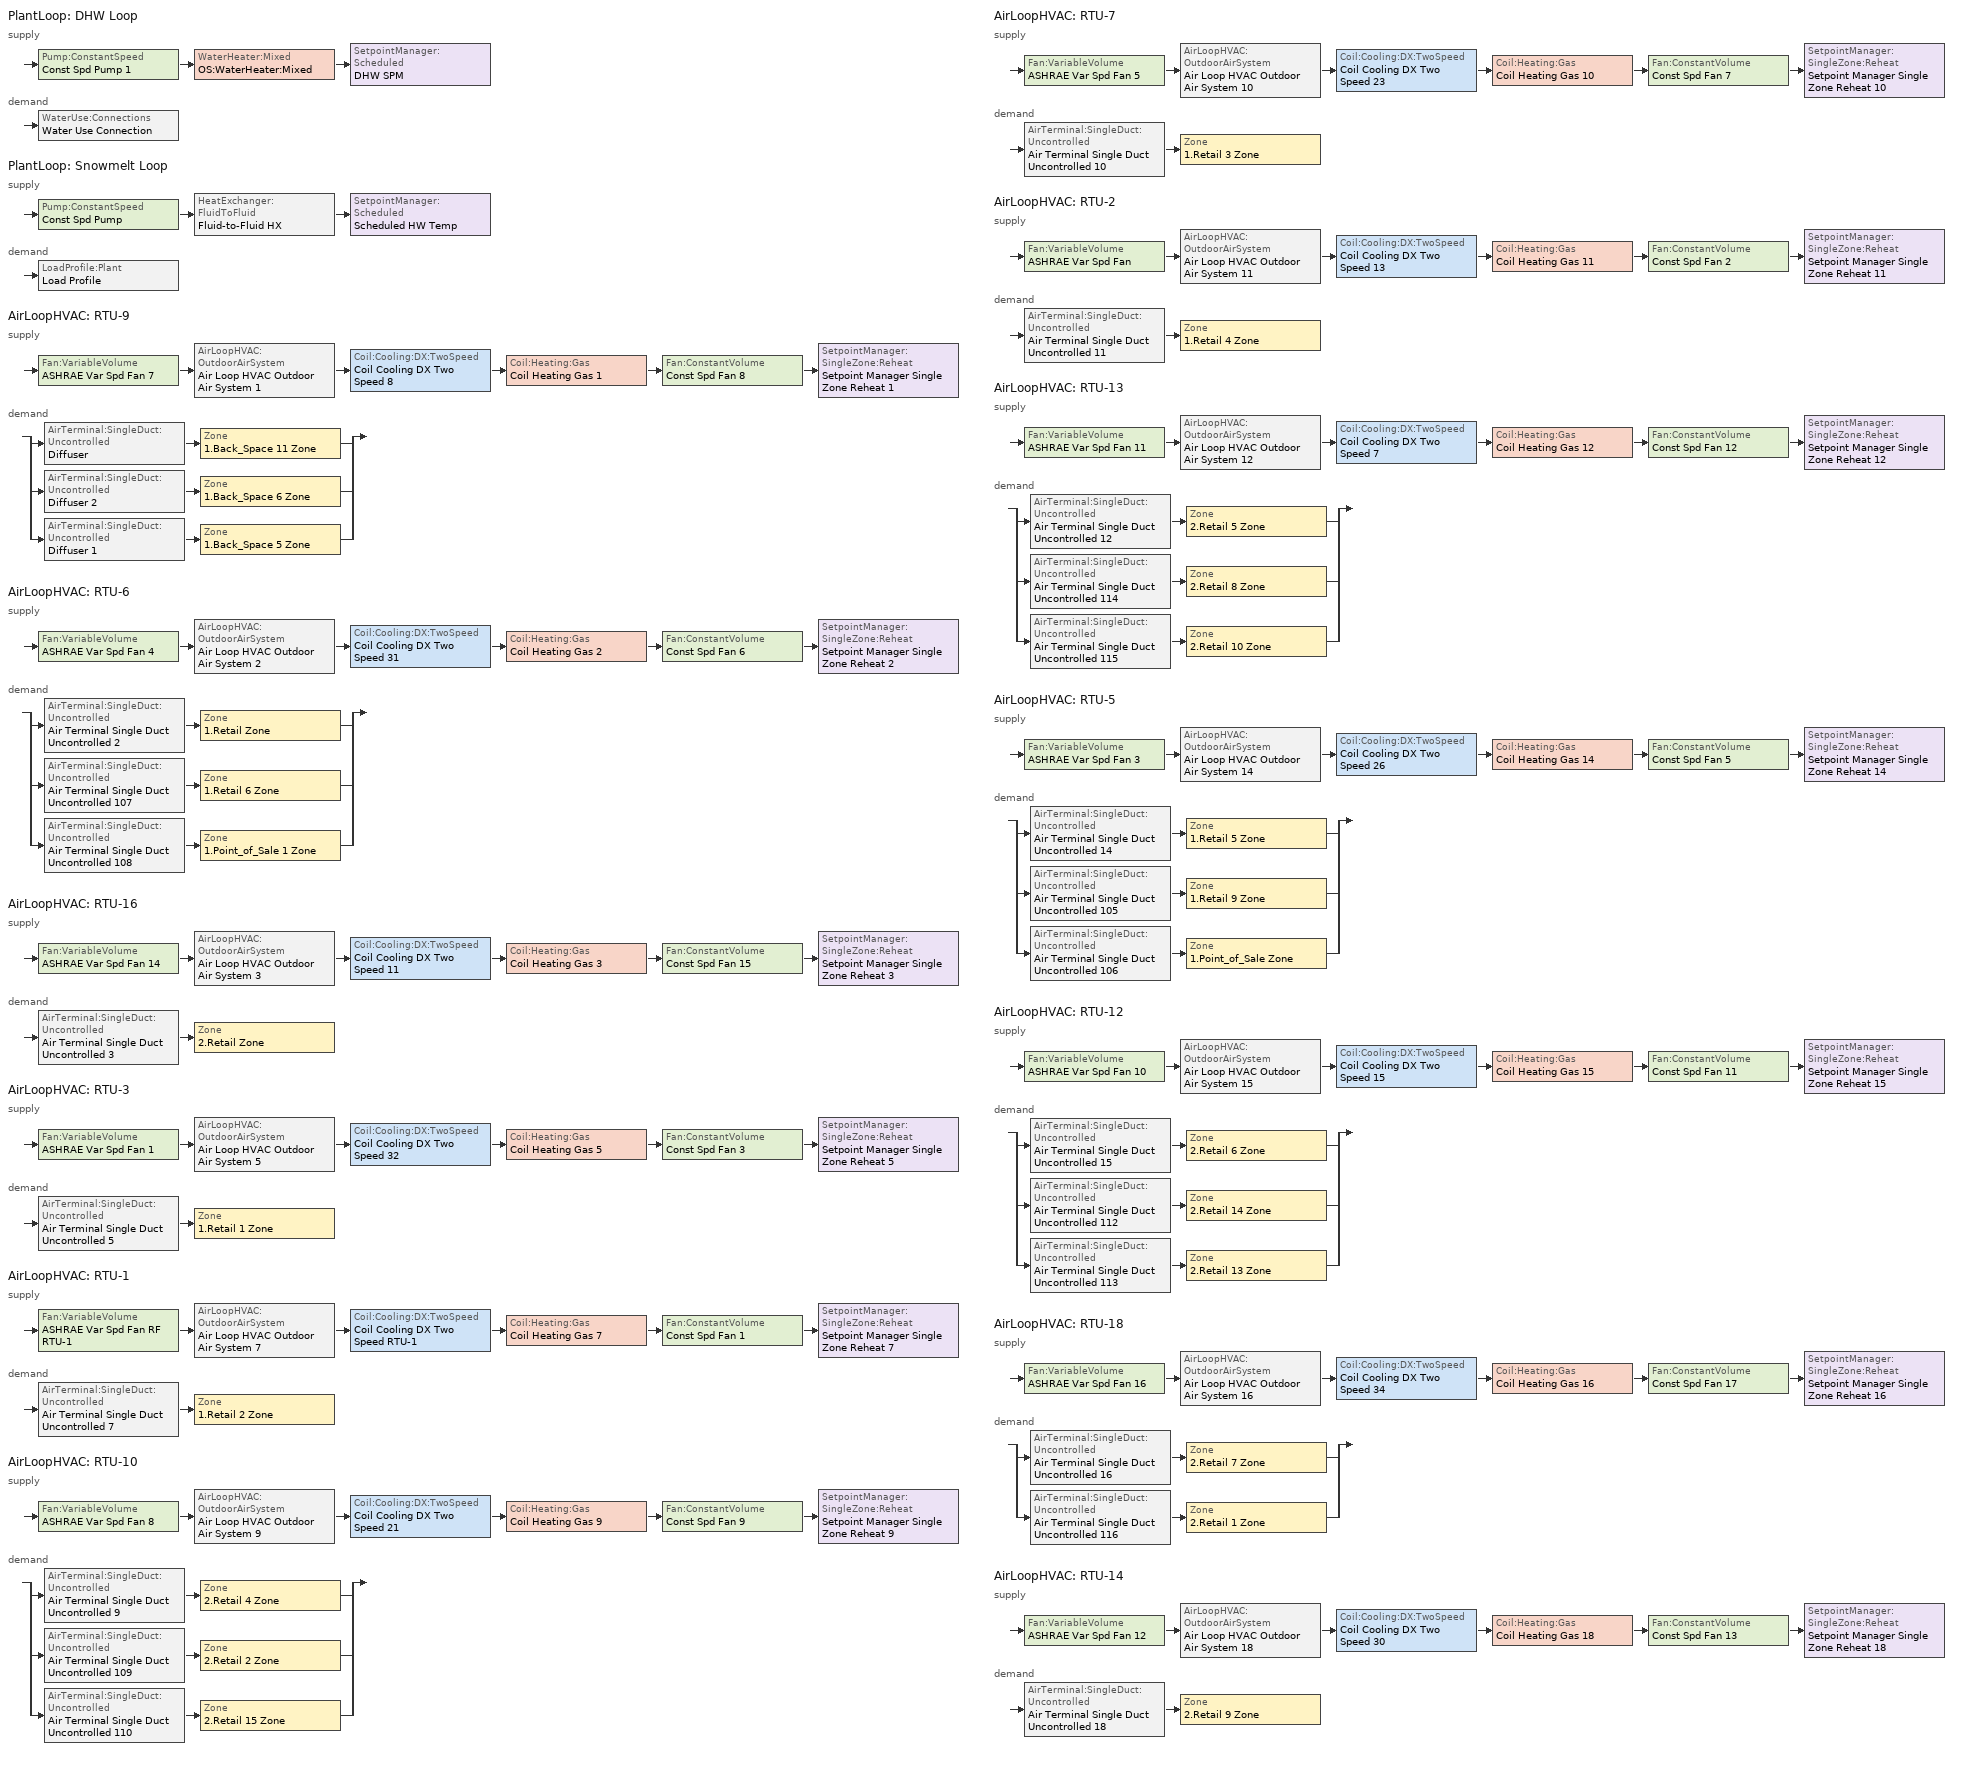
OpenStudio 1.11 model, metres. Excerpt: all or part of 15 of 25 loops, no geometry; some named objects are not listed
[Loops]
PlantLoop 'DHW Loop'
 supply: Pump:ConstantSpeed 'Const Spd Pump 1' > WaterHeater:Mixed 'OS:WaterHeater:Mixed' > SetpointManager:Scheduled 'DHW SPM'
 demand: WaterUse:Connections 'Water Use Connection'
PlantLoop 'Snowmelt Loop'
 supply: Pump:ConstantSpeed 'Const Spd Pump' > HeatExchanger:FluidToFluid 'Fluid-to-Fluid HX' > SetpointManager:Scheduled 'Scheduled HW Temp'
 demand: LoadProfile:Plant 'Load Profile'
AirLoopHVAC 'RTU-9'
 supply: Fan:VariableVolume 'ASHRAE Var Spd Fan 7' > AirLoopHVAC:OutdoorAirSystem 'Air Loop HVAC Outdoor Air System 1' > Coil:Cooling:DX:TwoSpeed 'Coil Cooling DX Two Speed 8' > Coil:Heating:Gas 'Coil Heating Gas 1' > Fan:ConstantVolume 'Const Spd Fan 8' > SetpointManager:SingleZone:Reheat 'Setpoint Manager Single Zone Reheat 1'
 demand: split
  | AirTerminal:SingleDuct:Uncontrolled 'Diffuser' > Zone '1.Back_Space 11 Zone'
  | AirTerminal:SingleDuct:Uncontrolled 'Diffuser 2' > Zone '1.Back_Space 6 Zone'
  | AirTerminal:SingleDuct:Uncontrolled 'Diffuser 1' > Zone '1.Back_Space 5 Zone'
AirLoopHVAC 'RTU-6'
 supply: Fan:VariableVolume 'ASHRAE Var Spd Fan 4' > AirLoopHVAC:OutdoorAirSystem 'Air Loop HVAC Outdoor Air System 2' > Coil:Cooling:DX:TwoSpeed 'Coil Cooling DX Two Speed 31' > Coil:Heating:Gas 'Coil Heating Gas 2' > Fan:ConstantVolume 'Const Spd Fan 6' > SetpointManager:SingleZone:Reheat 'Setpoint Manager Single Zone Reheat 2'
 demand: split
  | AirTerminal:SingleDuct:Uncontrolled 'Air Terminal Single Duct Uncontrolled 2' > Zone '1.Retail Zone'
  | AirTerminal:SingleDuct:Uncontrolled 'Air Terminal Single Duct Uncontrolled 107' > Zone '1.Retail 6 Zone'
  | AirTerminal:SingleDuct:Uncontrolled 'Air Terminal Single Duct Uncontrolled 108' > Zone '1.Point_of_Sale 1 Zone'
AirLoopHVAC 'RTU-16'
 supply: Fan:VariableVolume 'ASHRAE Var Spd Fan 14' > AirLoopHVAC:OutdoorAirSystem 'Air Loop HVAC Outdoor Air System 3' > Coil:Cooling:DX:TwoSpeed 'Coil Cooling DX Two Speed 11' > Coil:Heating:Gas 'Coil Heating Gas 3' > Fan:ConstantVolume 'Const Spd Fan 15' > SetpointManager:SingleZone:Reheat 'Setpoint Manager Single Zone Reheat 3'
 demand: AirTerminal:SingleDuct:Uncontrolled 'Air Terminal Single Duct Uncontrolled 3' > Zone '2.Retail Zone'
AirLoopHVAC 'RTU-3'
 supply: Fan:VariableVolume 'ASHRAE Var Spd Fan 1' > AirLoopHVAC:OutdoorAirSystem 'Air Loop HVAC Outdoor Air System 5' > Coil:Cooling:DX:TwoSpeed 'Coil Cooling DX Two Speed 32' > Coil:Heating:Gas 'Coil Heating Gas 5' > Fan:ConstantVolume 'Const Spd Fan 3' > SetpointManager:SingleZone:Reheat 'Setpoint Manager Single Zone Reheat 5'
 demand: AirTerminal:SingleDuct:Uncontrolled 'Air Terminal Single Duct Uncontrolled 5' > Zone '1.Retail 1 Zone'
AirLoopHVAC 'RTU-1'
 supply: Fan:VariableVolume 'ASHRAE Var Spd Fan RF RTU-1' > AirLoopHVAC:OutdoorAirSystem 'Air Loop HVAC Outdoor Air System 7' > Coil:Cooling:DX:TwoSpeed 'Coil Cooling DX Two Speed RTU-1' > Coil:Heating:Gas 'Coil Heating Gas 7' > Fan:ConstantVolume 'Const Spd Fan 1' > SetpointManager:SingleZone:Reheat 'Setpoint Manager Single Zone Reheat 7'
 demand: AirTerminal:SingleDuct:Uncontrolled 'Air Terminal Single Duct Uncontrolled 7' > Zone '1.Retail 2 Zone'
AirLoopHVAC 'RTU-10'
 supply: Fan:VariableVolume 'ASHRAE Var Spd Fan 8' > AirLoopHVAC:OutdoorAirSystem 'Air Loop HVAC Outdoor Air System 9' > Coil:Cooling:DX:TwoSpeed 'Coil Cooling DX Two Speed 21' > Coil:Heating:Gas 'Coil Heating Gas 9' > Fan:ConstantVolume 'Const Spd Fan 9' > SetpointManager:SingleZone:Reheat 'Setpoint Manager Single Zone Reheat 9'
 demand: split
  | AirTerminal:SingleDuct:Uncontrolled 'Air Terminal Single Duct Uncontrolled 9' > Zone '2.Retail 4 Zone'
  | AirTerminal:SingleDuct:Uncontrolled 'Air Terminal Single Duct Uncontrolled 109' > Zone '2.Retail 2 Zone'
  | AirTerminal:SingleDuct:Uncontrolled 'Air Terminal Single Duct Uncontrolled 110' > Zone '2.Retail 15 Zone'
AirLoopHVAC 'RTU-7'
 supply: Fan:VariableVolume 'ASHRAE Var Spd Fan 5' > AirLoopHVAC:OutdoorAirSystem 'Air Loop HVAC Outdoor Air System 10' > Coil:Cooling:DX:TwoSpeed 'Coil Cooling DX Two Speed 23' > Coil:Heating:Gas 'Coil Heating Gas 10' > Fan:ConstantVolume 'Const Spd Fan 7' > SetpointManager:SingleZone:Reheat 'Setpoint Manager Single Zone Reheat 10'
 demand: AirTerminal:SingleDuct:Uncontrolled 'Air Terminal Single Duct Uncontrolled 10' > Zone '1.Retail 3 Zone'
AirLoopHVAC 'RTU-2'
 supply: Fan:VariableVolume 'ASHRAE Var Spd Fan' > AirLoopHVAC:OutdoorAirSystem 'Air Loop HVAC Outdoor Air System 11' > Coil:Cooling:DX:TwoSpeed 'Coil Cooling DX Two Speed 13' > Coil:Heating:Gas 'Coil Heating Gas 11' > Fan:ConstantVolume 'Const Spd Fan 2' > SetpointManager:SingleZone:Reheat 'Setpoint Manager Single Zone Reheat 11'
 demand: AirTerminal:SingleDuct:Uncontrolled 'Air Terminal Single Duct Uncontrolled 11' > Zone '1.Retail 4 Zone'
AirLoopHVAC 'RTU-13'
 supply: Fan:VariableVolume 'ASHRAE Var Spd Fan 11' > AirLoopHVAC:OutdoorAirSystem 'Air Loop HVAC Outdoor Air System 12' > Coil:Cooling:DX:TwoSpeed 'Coil Cooling DX Two Speed 7' > Coil:Heating:Gas 'Coil Heating Gas 12' > Fan:ConstantVolume 'Const Spd Fan 12' > SetpointManager:SingleZone:Reheat 'Setpoint Manager Single Zone Reheat 12'
 demand: split
  | AirTerminal:SingleDuct:Uncontrolled 'Air Terminal Single Duct Uncontrolled 12' > Zone '2.Retail 5 Zone'
  | AirTerminal:SingleDuct:Uncontrolled 'Air Terminal Single Duct Uncontrolled 114' > Zone '2.Retail 8 Zone'
  | AirTerminal:SingleDuct:Uncontrolled 'Air Terminal Single Duct Uncontrolled 115' > Zone '2.Retail 10 Zone'
AirLoopHVAC 'RTU-5'
 supply: Fan:VariableVolume 'ASHRAE Var Spd Fan 3' > AirLoopHVAC:OutdoorAirSystem 'Air Loop HVAC Outdoor Air System 14' > Coil:Cooling:DX:TwoSpeed 'Coil Cooling DX Two Speed 26' > Coil:Heating:Gas 'Coil Heating Gas 14' > Fan:ConstantVolume 'Const Spd Fan 5' > SetpointManager:SingleZone:Reheat 'Setpoint Manager Single Zone Reheat 14'
 demand: split
  | AirTerminal:SingleDuct:Uncontrolled 'Air Terminal Single Duct Uncontrolled 14' > Zone '1.Retail 5 Zone'
  | AirTerminal:SingleDuct:Uncontrolled 'Air Terminal Single Duct Uncontrolled 105' > Zone '1.Retail 9 Zone'
  | AirTerminal:SingleDuct:Uncontrolled 'Air Terminal Single Duct Uncontrolled 106' > Zone '1.Point_of_Sale Zone'
AirLoopHVAC 'RTU-12'
 supply: Fan:VariableVolume 'ASHRAE Var Spd Fan 10' > AirLoopHVAC:OutdoorAirSystem 'Air Loop HVAC Outdoor Air System 15' > Coil:Cooling:DX:TwoSpeed 'Coil Cooling DX Two Speed 15' > Coil:Heating:Gas 'Coil Heating Gas 15' > Fan:ConstantVolume 'Const Spd Fan 11' > SetpointManager:SingleZone:Reheat 'Setpoint Manager Single Zone Reheat 15'
 demand: split
  | AirTerminal:SingleDuct:Uncontrolled 'Air Terminal Single Duct Uncontrolled 15' > Zone '2.Retail 6 Zone'
  | AirTerminal:SingleDuct:Uncontrolled 'Air Terminal Single Duct Uncontrolled 112' > Zone '2.Retail 14 Zone'
  | AirTerminal:SingleDuct:Uncontrolled 'Air Terminal Single Duct Uncontrolled 113' > Zone '2.Retail 13 Zone'
AirLoopHVAC 'RTU-18'
 supply: Fan:VariableVolume 'ASHRAE Var Spd Fan 16' > AirLoopHVAC:OutdoorAirSystem 'Air Loop HVAC Outdoor Air System 16' > Coil:Cooling:DX:TwoSpeed 'Coil Cooling DX Two Speed 34' > Coil:Heating:Gas 'Coil Heating Gas 16' > Fan:ConstantVolume 'Const Spd Fan 17' > SetpointManager:SingleZone:Reheat 'Setpoint Manager Single Zone Reheat 16'
 demand: split
  | AirTerminal:SingleDuct:Uncontrolled 'Air Terminal Single Duct Uncontrolled 16' > Zone '2.Retail 7 Zone'
  | AirTerminal:SingleDuct:Uncontrolled 'Air Terminal Single Duct Uncontrolled 116' > Zone '2.Retail 1 Zone'
AirLoopHVAC 'RTU-14'
 supply: Fan:VariableVolume 'ASHRAE Var Spd Fan 12' > AirLoopHVAC:OutdoorAirSystem 'Air Loop HVAC Outdoor Air System 18' > Coil:Cooling:DX:TwoSpeed 'Coil Cooling DX Two Speed 30' > Coil:Heating:Gas 'Coil Heating Gas 18' > Fan:ConstantVolume 'Const Spd Fan 13' > SetpointManager:SingleZone:Reheat 'Setpoint Manager Single Zone Reheat 18'
 demand: AirTerminal:SingleDuct:Uncontrolled 'Air Terminal Single Duct Uncontrolled 18' > Zone '2.Retail 9 Zone'
[WaterUse:Equipment:Definition]
DHW Equipment Load: Peak Flow Rate {m3/s}=0.00023267; Target Temperature Schedule=DHW Setpoint Sch
[WaterUse:Connections]
Water Use Connection: Water Use Equipment Name 1=DHW Equipment
[WaterUse:Equipment]
DHW Equipment: Water Use Equipment Definition=DHW Equipment Load; Flow Rate Fraction Schedule=DHW Flow Rate Sch
[PlantLoop] Plant Loop Volume {m3}=Autocalculate; Load Distribution Scheme=Optimal
Name | Fluid Type
DHW Loop
Snowmelt Loop | Water
[Sizing:Plant] Loop Type=Heating; Design Loop Exit Temperature {C}=82; Loop Design Temperature Difference {deltaC}=11; Sizing Option=NonCoincident; Zone Timesteps in Averaging Window=1; Coincident Sizing Factor Mode=None
DHW Loop; Snowmelt Loop
[WaterHeater:Mixed]
OS:WaterHeater:Mixed: Tank Volume {m3}=0.3785; Setpoint Temperature Schedule=Water Heater Setpoint Temperature; Deadband Temperature Difference {deltaC}=2; Maximum Temperature Limit {C}=82.22; Heater Control Type=Cycle; Heater Maximum Capacity {W}=845000; Heater Ignition Delay {s}=0; Heater Fuel Type=NaturalGas; Heater Thermal Efficiency=0.95; Off Cycle Parasitic Fuel Consumption Rate {W}=20; Off Cycle Parasitic Fuel Type=Electricity; Off Cycle Parasitic Heat Fraction to Tank=0.8; On Cycle Parasitic Fuel Type=NaturalGas; Ambient Temperature Indicator=Schedule; Ambient Temperature Schedule=Water Heater Ambient Temperature; Off Cycle Loss Coefficient to Ambient Temperature {W/K}=6; On Cycle Loss Coefficient to Ambient Temperature {W/K}=6; Use Side Effectiveness=1; Source Side Effectiveness=1; Use Side Design Flow Rate {m3/s}=autosize; Source Side Design Flow Rate {m3/s}=autosize; Indirect Water Heating Recovery Time {hr}=1.5
[SetpointManager:Scheduled] Control Variable=Temperature
Name | Schedule
DHW SPM | DHW Setpoint Sch
Scheduled HW Temp | Hot Water Temperature
[Sizing:Zone] Zone Cooling Design Supply Air Temperature Input Method=SupplyAirTemperature; Zone Cooling Design Supply Air Temperature {C}=14; Zone Cooling Design Supply Air Temperature Difference {deltaC}=11.11; Zone Heating Design Supply Air Temperature Input Method=SupplyAirTemperature; Zone Heating Design Supply Air Temperature {C}=40; Zone Heating Design Supply Air Temperature Difference {deltaC}=11.11; Zone Cooling Design Supply Air Humidity Ratio {kg-H2O/kg-air}=0.0085; Zone Heating Design Supply Air Humidity Ratio {kg-H2O/kg-air}=0.008; Cooling Design Air Flow Method=DesignDay; Heating Design Air Flow Method=DesignDay; Account for Dedicated Outdoor Air System=No; Dedicated Outdoor Air System Control Strategy=NeutralSupplyAir; Dedicated Outdoor Air Low Setpoint Temperature for Design {C}=Autosize; Dedicated Outdoor Air High Setpoint Temperature for Design {C}=Autosize
Name | Design Zone Air Distribution Effectiveness in Heating Mode
1.Point_of_Sale Zone; 1.Retail Zone; 2.Retail Zone; 2.Retail 1 Zone; 1.Retail 1 Zone; 2.Retail 2 Zone; 1.Retail 2 Zone; 2.Retail 4 Zone; 1.Retail 3 Zone; 1.Retail 4 Zone; 2.Retail 5 Zone; 1.Point_of_Sale 1 Zone; 1.Retail 5 Zone; 2.Retail 6 Zone; 2.Retail 7 Zone; 2.Retail 8 Zone; 2.Retail 9 Zone; 1.Retail 6 Zone; 2.Retail 10 Zone; 1.Retail 9 Zone; 2.Retail 13 Zone; 2.Retail 14 Zone; 2.Retail 15 Zone
1.Back_Space 5 Zone; 1.Back_Space 6 Zone; 1.Back_Space 11 Zone | 0.8
[Zone equipment]
1.Point_of_Sale Zone: Air Terminal Single Duct Uncontrolled 106, Zone HVAC Baseboard Rad Conv Water 3
1.Retail Zone: Air Terminal Single Duct Uncontrolled 2
2.Retail Zone: Air Terminal Single Duct Uncontrolled 3
2.Retail 1 Zone: Air Terminal Single Duct Uncontrolled 116
1.Retail 1 Zone: Air Terminal Single Duct Uncontrolled 5
2.Retail 2 Zone: Air Terminal Single Duct Uncontrolled 109
1.Retail 2 Zone: Air Terminal Single Duct Uncontrolled 7
2.Retail 4 Zone: Air Terminal Single Duct Uncontrolled 9
1.Retail 3 Zone: Air Terminal Single Duct Uncontrolled 10
1.Retail 4 Zone: Air Terminal Single Duct Uncontrolled 11
2.Retail 5 Zone: Air Terminal Single Duct Uncontrolled 12
1.Point_of_Sale 1 Zone: Air Terminal Single Duct Uncontrolled 108, Zone HVAC Baseboard Rad Conv Water 2
1.Retail 5 Zone: Air Terminal Single Duct Uncontrolled 14
2.Retail 6 Zone: Air Terminal Single Duct Uncontrolled 15
2.Retail 7 Zone: Air Terminal Single Duct Uncontrolled 16
1.Back_Space 5 Zone: Diffuser 1
2.Retail 8 Zone: Air Terminal Single Duct Uncontrolled 114
2.Retail 9 Zone: Air Terminal Single Duct Uncontrolled 18
1.Back_Space 6 Zone: Diffuser 2
1.Retail 6 Zone: Air Terminal Single Duct Uncontrolled 107
2.Retail 10 Zone: Air Terminal Single Duct Uncontrolled 115
1.Back_Space 11 Zone: Diffuser
1.Retail 9 Zone: Air Terminal Single Duct Uncontrolled 105
2.Retail 13 Zone: Air Terminal Single Duct Uncontrolled 113
2.Retail 14 Zone: Air Terminal Single Duct Uncontrolled 112
2.Retail 15 Zone: Air Terminal Single Duct Uncontrolled 110
[Pump:ConstantSpeed] Rated Flow Rate {m3/s}=autosize; Rated Power Consumption {W}=autosize; Motor Efficiency=0.9; Fraction of Motor Inefficiencies to Fluid Stream=0; Pump Control Type=Intermittent
Name | Rated Pump Head {Pa}
Const Spd Pump | 74726.7
Const Spd Pump 1 | 179352
[AirLoopHVAC] Availability Schedule=Retail Min OA
Name | Availability Manager | Design Supply Air Flow Rate {m3/s}
RTU-9 | Availability Manager Night Cycle 1 | 4.71947
RTU-6 | Availability Manager Night Cycle 2 | 9.43895
RTU-16 | Availability Manager Night Cycle 3 | 3.77558
RTU-3 | Availability Manager Night Cycle 5 | 4.24753
RTU-1 | Availability Manager Night Cycle 7 | 6.60726
RTU-10 | Availability Manager Night Cycle 9 | 7.55116
RTU-7 | Availability Manager Night Cycle 10 | 2.83168
RTU-2 | Availability Manager Night Cycle 11 | 4.71947
RTU-13 | Availability Manager Night Cycle 12 | 6.60726
RTU-5 | Availability Manager Night Cycle 14 | 9.43895
RTU-12 | Availability Manager Night Cycle 15 | 5.66337
RTU-18 | Availability Manager Night Cycle 16 | 5.66337
RTU-14 | Availability Manager Night Cycle 18 | 5.66337
[AvailabilityManager:NightCycle] Control Type=CycleOnAny
Availability Manager Night Cycle 1; Availability Manager Night Cycle 2; Availability Manager Night Cycle 3; Availability Manager Night Cycle 5; Availability Manager Night Cycle 7; Availability Manager Night Cycle 9; Availability Manager Night Cycle 10; Availability Manager Night Cycle 11; Availability Manager Night Cycle 12; Availability Manager Night Cycle 14; Availability Manager Night Cycle 15; Availability Manager Night Cycle 16; Availability Manager Night Cycle 18
[Sizing:System] Type of Load to Size On=Sensible; Minimum System Air Flow Ratio=1; Preheat Design Temperature {C}=7; Preheat Design Humidity Ratio {kg-H2O/kg-Air}=0.008; Precool Design Temperature {C}=12.8; Precool Design Humidity Ratio {kg-H2O/kg-Air}=0.008; Central Cooling Design Supply Air Temperature {C}=12.8; Central Heating Design Supply Air Temperature {C}=40; Sizing Option=NonCoincident; 100% Outdoor Air in Cooling=No; 100% Outdoor Air in Heating=No; Central Cooling Design Supply Air Humidity Ratio {kg-H2O/kg-Air}=0.0085; Central Heating Design Supply Air Humidity Ratio {kg-H2O/kg-Air}=0.008; Cooling Design Air Flow Method=DesignDay; Cooling Design Air Flow Rate {m3/s}=0; Heating Design Air Flow Method=DesignDay; Heating Design Air Flow Rate {m3/s}=0; System Outdoor Air Method=ZoneSum; Zone Maximum Outdoor Air Fraction=1; Cooling Supply Air Flow Rate Per Floor Area {m3/s-m2}=0.00996765; Cooling Fraction of Autosized Cooling Supply Air Flow Rate=1; Cooling Supply Air Flow Rate Per Unit Cooling Capacity {m3/s-W}=3.94755e-05; Heating Supply Air Flow Rate Per Floor Area {m3/s-m2}=0.00996765; Heating Fraction of Autosized Heating Supply Air Flow Rate=1; Heating Fraction of Autosized Cooling Supply Air Flow Rate=1; Heating Supply Air Flow Rate Per Unit Heating Capacity {m3/s-W}=3.15882e-05; Cooling Design Capacity Method=CoolingDesignCapacity; Cooling Design Capacity {W}=autosize; Cooling Design Capacity Per Floor Area {W/m2}=234.7; Fraction of Autosized Cooling Design Capacity=1; Heating Design Capacity Method=HeatingDesignCapacity; Heating Design Capacity {W}=autosize; Heating Design Capacity Per Floor Area {W/m2}=157; Fraction of Autosized Heating Design Capacity=1; Central Cooling Capacity Control Method=OnOff
Name | Design Outdoor Air Flow Rate {m3/s}
RTU-9 | 1.41584
RTU-6; RTU-5 | 1.88779
RTU-16 | 0.377558
RTU-3 | 0.849505
RTU-1; RTU-13 | 1.32145
RTU-10 | 1.51023
RTU-7 | 0.707921
RTU-2 | 0.943895
RTU-12; RTU-18; RTU-14 | 1.13267
[Coil:Heating:Gas] Availability Schedule=Always On Discrete; Gas Burner Efficiency=0.8; Nominal Capacity {W}=AutoSize; Parasitic Electric Load {W}=0; Parasitic Gas Load {W}=0
Coil Heating Gas 1; Coil Heating Gas 2; Coil Heating Gas 3; Coil Heating Gas 5; Coil Heating Gas 7; Coil Heating Gas 9; Coil Heating Gas 10; Coil Heating Gas 11; Coil Heating Gas 12; Coil Heating Gas 14; Coil Heating Gas 15; Coil Heating Gas 16; Coil Heating Gas 18
[Controller:OutdoorAir] Economizer Control Type=FixedDryBulb; Economizer Control Action Type=ModulateFlow; Economizer Maximum Limit Dry-Bulb Temperature {C}=23.89; Economizer Maximum Limit Enthalpy {J/kg}=64000; Economizer Minimum Limit Dry-Bulb Temperature {C}=-100; Lockout Type=NoLockout; Minimum Limit Type=FixedMinimum; Minimum Outdoor Air Schedule=Retail Min OA; High Humidity Control=No; Heat Recovery Bypass Control Type=BypassWhenWithinEconomizerLimits
Name | Minimum Outdoor Air Flow Rate {m3/s} | Maximum Outdoor Air Flow Rate {m3/s} | Controller Mechanical Ventilation
Outdoor Air Controller 1.Point_of_Sale Zone ASHRAE PSZ-AC | 1.41584 | 4.71947 | Controller Mechanical Ventilation 1
Outdoor Air Controller 1.Retail Zone ASHRAE PSZ-AC | 1.88779 | 9.43895 | Controller Mechanical Ventilation 2
Outdoor Air Controller 2.Retail Zone ASHRAE PSZ-AC | 0.377558 | 3.77558 | Controller Mechanical Ventilation 3
Outdoor Air Controller 1.Retail 1 Zone ASHRAE PSZ-AC | 0.849505 | 4.24753 | Controller Mechanical Ventilation 5
Outdoor Air Controller 1.Retail 2 Zone RTU-1 | 1.32145 | 6.60726 | Controller Mechanical Ventilation 7
Outdoor Air Controller 2.Retail 4 Zone ASHRAE PSZ-AC | 1.51023 | 7.55116 | Controller Mechanical Ventilation 9
Outdoor Air Controller 1.Retail 3 Zone ASHRAE PSZ-AC | 0.707921 | 2.83168 | Controller Mechanical Ventilation 10
Outdoor Air Controller 1.Retail 4 Zone ASHRAE PSZ-AC | 0.943895 | 4.71947 | Controller Mechanical Ventilation 11
Outdoor Air Controller 2.Retail 5 Zone ASHRAE PSZ-AC | 1.32145 | 6.60726 | Controller Mechanical Ventilation 12
Outdoor Air Controller 1.Retail 5 Zone ASHRAE PSZ-AC | 1.88779 | 9.43895 | Controller Mechanical Ventilation 14
Outdoor Air Controller 2.Retail 6 Zone ASHRAE PSZ-AC | 1.13267 | 5.66337 | Controller Mechanical Ventilation 15
Outdoor Air Controller 2.Retail 7 Zone ASHRAE PSZ-AC | 1.13267 | 5.66337 | Controller Mechanical Ventilation 16
Outdoor Air Controller 2.Retail 9 Zone ASHRAE PSZ-AC | 1.13267 | 5.66337 | Controller Mechanical Ventilation 18
[Controller:MechanicalVentilation] Availability Schedule=Always On Discrete; System Outdoor Air Method=ZoneSum
Controller Mechanical Ventilation 1; Controller Mechanical Ventilation 2; Controller Mechanical Ventilation 3; Controller Mechanical Ventilation 5; Controller Mechanical Ventilation 7; Controller Mechanical Ventilation 9; Controller Mechanical Ventilation 10; Controller Mechanical Ventilation 11; Controller Mechanical Ventilation 12; Controller Mechanical Ventilation 14; Controller Mechanical Ventilation 15; Controller Mechanical Ventilation 16; Controller Mechanical Ventilation 18
[AirLoopHVAC:OutdoorAirSystem]
Name | Controller
Air Loop HVAC Outdoor Air System 1 | Outdoor Air Controller 1.Point_of_Sale Zone ASHRAE PSZ-AC
Air Loop HVAC Outdoor Air System 2 | Outdoor Air Controller 1.Retail Zone ASHRAE PSZ-AC
Air Loop HVAC Outdoor Air System 3 | Outdoor Air Controller 2.Retail Zone ASHRAE PSZ-AC
Air Loop HVAC Outdoor Air System 5 | Outdoor Air Controller 1.Retail 1 Zone ASHRAE PSZ-AC
Air Loop HVAC Outdoor Air System 7 | Outdoor Air Controller 1.Retail 2 Zone RTU-1
Air Loop HVAC Outdoor Air System 9 | Outdoor Air Controller 2.Retail 4 Zone ASHRAE PSZ-AC
Air Loop HVAC Outdoor Air System 10 | Outdoor Air Controller 1.Retail 3 Zone ASHRAE PSZ-AC
Air Loop HVAC Outdoor Air System 11 | Outdoor Air Controller 1.Retail 4 Zone ASHRAE PSZ-AC
Air Loop HVAC Outdoor Air System 12 | Outdoor Air Controller 2.Retail 5 Zone ASHRAE PSZ-AC
Air Loop HVAC Outdoor Air System 14 | Outdoor Air Controller 1.Retail 5 Zone ASHRAE PSZ-AC
Air Loop HVAC Outdoor Air System 15 | Outdoor Air Controller 2.Retail 6 Zone ASHRAE PSZ-AC
Air Loop HVAC Outdoor Air System 16 | Outdoor Air Controller 2.Retail 7 Zone ASHRAE PSZ-AC
Air Loop HVAC Outdoor Air System 18 | Outdoor Air Controller 2.Retail 9 Zone ASHRAE PSZ-AC
[SetpointManager:SingleZone:Reheat] Minimum Supply Air Temperature {C}=-99; Maximum Supply Air Temperature {C}=99
Name | Control Zone
Setpoint Manager Single Zone Reheat 1 | 1.Back_Space 11 Zone
Setpoint Manager Single Zone Reheat 2 | 1.Retail Zone
Setpoint Manager Single Zone Reheat 3 | 2.Retail Zone
Setpoint Manager Single Zone Reheat 5 | 1.Retail 1 Zone
Setpoint Manager Single Zone Reheat 7 | 1.Retail 2 Zone
Setpoint Manager Single Zone Reheat 9 | 2.Retail 4 Zone
Setpoint Manager Single Zone Reheat 10 | 1.Retail 3 Zone
Setpoint Manager Single Zone Reheat 11 | 1.Retail 4 Zone
Setpoint Manager Single Zone Reheat 12 | 2.Retail 5 Zone
Setpoint Manager Single Zone Reheat 14 | 1.Retail 5 Zone
Setpoint Manager Single Zone Reheat 15 | 2.Retail 6 Zone
Setpoint Manager Single Zone Reheat 16 | 2.Retail 7 Zone
Setpoint Manager Single Zone Reheat 18 | 2.Retail 9 Zone
[AirTerminal:SingleDuct:Uncontrolled] Maximum Air Flow Rate {m3/s}=AutoSize
Name | Availability Schedule
Air Terminal Single Duct Uncontrolled 2; Air Terminal Single Duct Uncontrolled 3; Air Terminal Single Duct Uncontrolled 5; Air Terminal Single Duct Uncontrolled 7; Air Terminal Single Duct Uncontrolled 9; Air Terminal Single Duct Uncontrolled 10; Air Terminal Single Duct Uncontrolled 11; Air Terminal Single Duct Uncontrolled 12; Air Terminal Single Duct Uncontrolled 14; Air Terminal Single Duct Uncontrolled 15; Air Terminal Single Duct Uncontrolled 16; Air Terminal Single Duct Uncontrolled 18; Air Terminal Single Duct Uncontrolled 105; Air Terminal Single Duct Uncontrolled 106; Air Terminal Single Duct Uncontrolled 107; Air Terminal Single Duct Uncontrolled 108; Air Terminal Single Duct Uncontrolled 109; Air Terminal Single Duct Uncontrolled 110; Air Terminal Single Duct Uncontrolled 112; Air Terminal Single Duct Uncontrolled 113; Air Terminal Single Duct Uncontrolled 114; Air Terminal Single Duct Uncontrolled 115; Air Terminal Single Duct Uncontrolled 116 | Always On Discrete
Diffuser; Diffuser 1; Diffuser 2 | Always On Discrete 1
[Coil:Cooling:DX:TwoSpeed] Availability Schedule=Always On Discrete; Rated High Speed Total Cooling Capacity {W}=Autosize; Rated High Speed Sensible Heat Ratio=Autosize; Rated High Speed Air Flow Rate {m3/s}=Autosize; Rated Low Speed Total Cooling Capacity {W}=Autosize; Rated Low Speed Sensible Heat Ratio=Autosize; Condenser Type=AirCooled; High Speed Evaporative Condenser Effectiveness=0; High Speed Evaporative Condenser Air Flow Rate {m3/s}=Autosize; High Speed Evaporative Condenser Pump Rated Power Consumption {W}=Autosize; Low Speed Evaporative Condenser Effectiveness=0; Low Speed Evaporative Condenser Air Flow Rate {m3/s}=Autosize; Low Speed Evaporative Condenser Pump Rated Power Consumption {W}=Autosize; Basin Heater Capacity {W/K}=0; Basin Heater Setpoint Temperature {C}=10
Name | Rated High Speed COP {W/W} | Total Cooling Capacity Function of Temperature Curve | Total Cooling Capacity Function of Flow Fraction Curve | Energy Input Ratio Function of Temperature Curve | Energy Input Ratio Function of Flow Fraction Curve | Part Load Fraction Correlation Curve | Rated Low Speed COP {W/W} | Low Speed Total Cooling Capacity Function of Temperature Curve | Low Speed Energy Input Ratio Function of Temperature Curve
Coil Cooling DX Two Speed 7 | 3.08 | Curve Biquadratic 23 | Curve Quadratic 34 | Curve Biquadratic 24 | Curve Quadratic 35 | Curve Quadratic 36 | 3.08 | Curve Biquadratic 79 | Curve Biquadratic 80
Coil Cooling DX Two Speed 8 | 3.34 | Curve Biquadratic 1 | Curve Quadratic 1 | Curve Biquadratic 2 | Curve Quadratic 2 | Curve Quadratic 3 | 3.34 | Curve Biquadratic 81 | Curve Biquadratic 82
Coil Cooling DX Two Speed 11 | 3.6 | Curve Biquadratic 5 | Curve Quadratic 7 | Curve Biquadratic 6 | Curve Quadratic 8 | Curve Quadratic 9 | 3.6 | Curve Biquadratic 87 | Curve Biquadratic 88
Coil Cooling DX Two Speed 13 | 3.52 | Curve Biquadratic 21 | Curve Quadratic 31 | Curve Biquadratic 22 | Curve Quadratic 32 | Curve Quadratic 33 | 3.52 | Curve Biquadratic 91 | Curve Biquadratic 92
Coil Cooling DX Two Speed 15 | 3.08 | Curve Biquadratic 29 | Curve Quadratic 43 | Curve Biquadratic 30 | Curve Quadratic 44 | Curve Quadratic 45 | 3.08 | Curve Biquadratic 95 | Curve Biquadratic 96
Coil Cooling DX Two Speed 21 | 3.14 | Curve Biquadratic 17 | Curve Quadratic 25 | Curve Biquadratic 18 | Curve Quadratic 26 | Curve Quadratic 27 | 3.14 | Curve Biquadratic 107 | Curve Biquadratic 108
Coil Cooling DX Two Speed 23 | 3.46 | Curve Biquadratic 19 | Curve Quadratic 28 | Curve Biquadratic 20 | Curve Quadratic 29 | Curve Quadratic 30 | 3.46 | Curve Biquadratic 111 | Curve Biquadratic 112
Coil Cooling DX Two Speed RTU-1 | 3.08 | Curve Biquadratic 13 | Curve Quadratic 19 | Curve Biquadratic 14 | Curve Quadratic 20 | Curve Quadratic 21 | 3.08 | Curve Biquadratic 115 | Curve Biquadratic 116
Coil Cooling DX Two Speed 26 | 3.22 | Curve Biquadratic 27 | Curve Quadratic 40 | Curve Biquadratic 28 | Curve Quadratic 41 | Curve Quadratic 42 | 3.22 | Curve Biquadratic 117 | Curve Biquadratic 118
Coil Cooling DX Two Speed 30 | 3.08 | Curve Biquadratic 35 | Curve Quadratic 52 | Curve Biquadratic 36 | Curve Quadratic 53 | Curve Quadratic 54 | 3.08 | Curve Biquadratic 125 | Curve Biquadratic 126
Coil Cooling DX Two Speed 31 | 3.22 | Curve Biquadratic 3 | Curve Quadratic 4 | Curve Biquadratic 4 | Curve Quadratic 5 | Curve Quadratic 6 | 3.22 | Curve Biquadratic 127 | Curve Biquadratic 128
Coil Cooling DX Two Speed 32 | 3.63 | Curve Biquadratic 9 | Curve Quadratic 13 | Curve Biquadratic 10 | Curve Quadratic 14 | Curve Quadratic 15 | 3.63 | Curve Biquadratic 129 | Curve Biquadratic 130
Coil Cooling DX Two Speed 34 | 3.08 | Curve Biquadratic 31 | Curve Quadratic 46 | Curve Biquadratic 32 | Curve Quadratic 47 | Curve Quadratic 48 | 3.08 | Curve Biquadratic 133 | Curve Biquadratic 134
[Fan:VariableVolume] Fan Efficiency=0.6045; Maximum Flow Rate {m3/s}=Autosize; Fan Power Minimum Flow Rate Input Method=FixedFlowRate; Fan Power Minimum Flow Fraction=0; Fan Power Minimum Air Flow Rate {m3/s}=0; Motor Efficiency=0.93; Motor In Airstream Fraction=1; Fan Power Coefficient 1=0.0013; Fan Power Coefficient 2=0.147; Fan Power Coefficient 3=0.9506; Fan Power Coefficient 4=-0.0998; Fan Power Coefficient 5=0
Name | Availability Schedule | Pressure Rise {Pa}
ASHRAE Var Spd Fan RF RTU-1; ASHRAE Var Spd Fan 11 | Always On | 179.344
ASHRAE Var Spd Fan | Always On | 577.886
ASHRAE Var Spd Fan 1 | Always On | 642.649
ASHRAE Var Spd Fan 3; ASHRAE Var Spd Fan 4 | Always On | 94.6538
ASHRAE Var Spd Fan 5 | Always On | 518.105
ASHRAE Var Spd Fan 7 | Always On | 388.579
ASHRAE Var Spd Fan 8 | Always On | 199.271
ASHRAE Var Spd Fan 10 | Always On | 169.38
ASHRAE Var Spd Fan 12 |  | 169.38
ASHRAE Var Spd Fan 14 | Always On | 540.523
ASHRAE Var Spd Fan 16 | Always On | 767.194
[LoadProfile:Plant]
Load Profile: Load Schedule=Load Profile Schedule; Peak Flow Rate {m3/s}=0.00681374; Flow Rate Fraction Schedule=Snowmelt Operation Sch
[HeatExchanger:FluidToFluid]
Fluid-to-Fluid HX: Loop Demand Side Design Flow Rate {m3/s}=autosize; Loop Supply Side Design Flow Rate {m3/s}=autosize; Heat Exchange Model Type=Ideal; Heat Exchanger U-Factor Times Area Value {W/K}=autosize; Control Type=UncontrolledOn; Minimum Temperature Difference to Activate Heat Exchanger {deltaC}=0.01; Heat Transfer Metering End Use Type=LoopToLoop; Component Override Cooling Control Temperature Mode=Loop; Sizing Factor=1; Operation Minimum Temperature Limit {C}=0; Operation Maximum Temperature Limit {C}=100
[Fan:ConstantVolume] Availability Schedule=Always On Discrete 1; Maximum Flow Rate {m3/s}=AutoSize
Name | Pressure Rise {Pa}
Const Spd Fan 1 | 1138.34
Const Spd Fan 2 | 1285.3
Const Spd Fan 3 | 1352.55
Const Spd Fan 5; Const Spd Fan 6 | 856.866
Const Spd Fan 7 | 1340.1
Const Spd Fan 8 | 1903.04
Const Spd Fan 9 | 1026.25
Const Spd Fan 11; Const Spd Fan 13; Const Spd Fan 17 | 1125.88
Const Spd Fan 12 | 906.684
Const Spd Fan 15 | 1185.66
[Schedule:Ruleset]
DHW Flow Rate Sch: Default Day Schedule=Schedule Day 4
DHW Setpoint Sch: Default Day Schedule=Schedule Day 5
Water Heater Setpoint Temperature: Default Day Schedule=Water Heater Setpoint Temperature Default
Water Heater Ambient Temperature: Default Day Schedule=Water Heater Ambient Temperature Default
Hot Water Temperature: Default Day Schedule=Hot Water Temperature Default; Summer Design Day Schedule=Hot Water Temperature Summer Design Day; Winter Design Day Schedule=Hot Water Temperature Winter Design Day
Always On: Default Day Schedule=Schedule Day 12
Snowmelt Operation Sch: Default Day Schedule=Schedule Day 14
Retail Min OA: Default Day Schedule=Schedule Day 17
Load Profile Schedule: Default Day Schedule=Schedule Day 26
[Schedule:Day]
Schedule Day 4: 6, 0, 0, 7, 0, 0.1, 8, 0, 0.2, 9, 0, 0.35, 10, 0, 0.4, 11, 0, 0.4, 12, 0, 0.5, 13, 0, 0.6, 14, 0, 0.55, 15, 0, 0.35, 16, 0, 0.35, 17, 0, 0.45, 18, 0, 0.25, 19, 0, 0.2, 20, 0, 0.15, 21, 0, 0.15, 22, 0, 0.1, 24, 0, 0
Schedule Day 5: 24, 0, 57.2222
Water Heater Setpoint Temperature Default: 24, 0, 60
Water Heater Ambient Temperature Default: 24, 0, 22
Hot Water Temperature Default: 24, 0, 82.2222
Hot Water Temperature Summer Design Day; Hot Water Temperature Winter Design Day: 24, 0, 67
Schedule Day 12; Schedule Day 15; Schedule Day 16: 24, 0, 1
Schedule Day 14; Schedule Day 26: 24, 0, 0
Schedule Day 17: 5, 0, 0, 24, 0, 1
[Schedule:Rule] Schedule Ruleset=Snowmelt Operation Sch; Apply Sunday=Yes; Apply Monday=Yes; Apply Tuesday=Yes; Apply Wednesday=Yes; Apply Thursday=Yes; Apply Friday=Yes; Apply Saturday=Yes; Date Specification Type=DateRange; Start Day=1
Name | Rule Order | Day Schedule | Start Month | End Month | End Day
Schedule Rule 4 | 1 | Schedule Day 15 | 1 | 2 | 28
Schedule Rule 5 | 0 | Schedule Day 16 | 11 | 12 | 31
[Curve:Biquadratic] Minimum Value of x=17; Maximum Value of x=22; Minimum Value of y=13; Maximum Value of y=46
Name | Coefficient1 Constant | Coefficient2 x | Coefficient3 x**2 | Coefficient4 y | Coefficient5 y**2 | Coefficient6 x*y
Curve Biquadratic 23; Curve Biquadratic 79; Curve Biquadratic 1; Curve Biquadratic 81; Curve Biquadratic 5; Curve Biquadratic 87; Curve Biquadratic 21; Curve Biquadratic 91; Curve Biquadratic 29; Curve Biquadratic 95; Curve Biquadratic 17; Curve Biquadratic 107; Curve Biquadratic 19; Curve Biquadratic 111; Curve Biquadratic 13; Curve Biquadratic 115; Curve Biquadratic 27; Curve Biquadratic 117; Curve Biquadratic 35; Curve Biquadratic 125; Curve Biquadratic 3; Curve Biquadratic 127; Curve Biquadratic 9; Curve Biquadratic 129; Curve Biquadratic 31; Curve Biquadratic 133 | 0.42415 | 0.04426 | -0.00042 | 0.00333 | -8e-005 | -0.00021
Curve Biquadratic 24; Curve Biquadratic 80; Curve Biquadratic 2; Curve Biquadratic 82; Curve Biquadratic 6; Curve Biquadratic 88; Curve Biquadratic 22; Curve Biquadratic 92; Curve Biquadratic 30; Curve Biquadratic 96; Curve Biquadratic 18; Curve Biquadratic 108; Curve Biquadratic 20; Curve Biquadratic 112; Curve Biquadratic 14; Curve Biquadratic 116; Curve Biquadratic 28; Curve Biquadratic 118; Curve Biquadratic 36; Curve Biquadratic 126; Curve Biquadratic 4; Curve Biquadratic 128; Curve Biquadratic 10; Curve Biquadratic 130; Curve Biquadratic 32; Curve Biquadratic 134 | 1.23649 | -0.02431 | 0.00057 | -0.01434 | 0.00063 | -0.00038
[Schedule:Constant] Value=1
Always On Discrete; Always On Discrete 1
[Curve:Quadratic]
Name | Coefficient1 Constant | Coefficient2 x | Coefficient3 x**2 | Minimum Value of x | Maximum Value of x
Curve Quadratic 34; Curve Quadratic 1; Curve Quadratic 7; Curve Quadratic 31; Curve Quadratic 43; Curve Quadratic 25; Curve Quadratic 28; Curve Quadratic 19; Curve Quadratic 40; Curve Quadratic 52; Curve Quadratic 4; Curve Quadratic 13; Curve Quadratic 46 | 0.77136 | 0.34053 | -0.11088 | 0.75918 | 1.13877
Curve Quadratic 35; Curve Quadratic 2; Curve Quadratic 8; Curve Quadratic 32; Curve Quadratic 44; Curve Quadratic 26; Curve Quadratic 29; Curve Quadratic 20; Curve Quadratic 41; Curve Quadratic 53; Curve Quadratic 5; Curve Quadratic 14; Curve Quadratic 47 | 1.2055 | -0.32953 | 0.12308 | 0.75918 | 1.13877
Curve Quadratic 36; Curve Quadratic 3; Curve Quadratic 9; Curve Quadratic 33; Curve Quadratic 45; Curve Quadratic 27; Curve Quadratic 30; Curve Quadratic 21; Curve Quadratic 42; Curve Quadratic 54; Curve Quadratic 6; Curve Quadratic 15; Curve Quadratic 48 | 0.771 | 0.229 | 0 | 0 | 1
